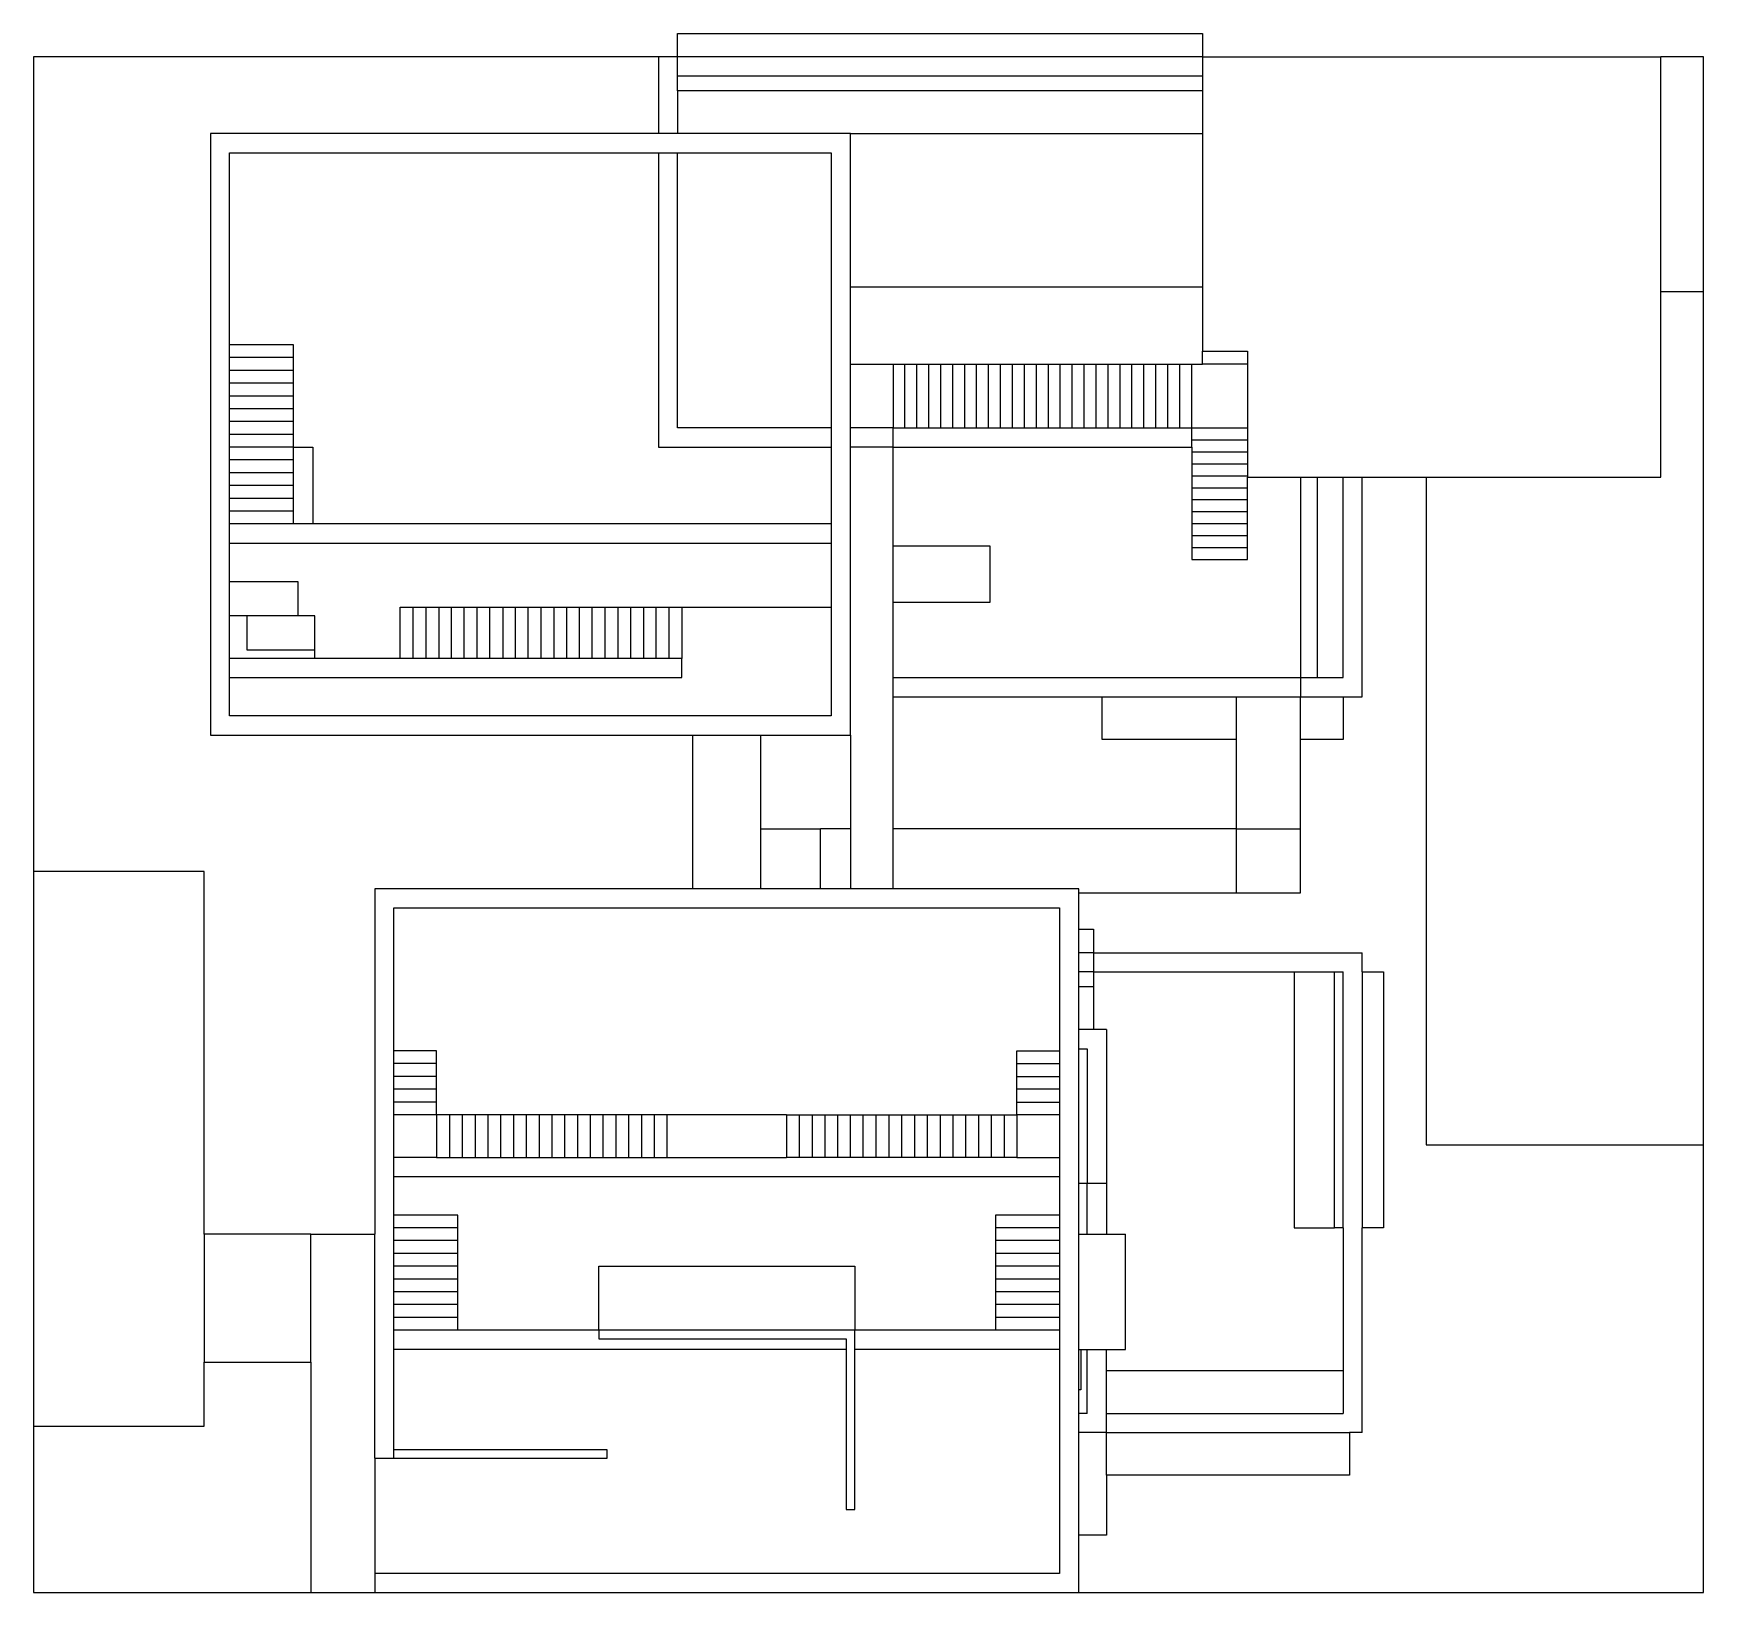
# Model space of a CAD drawing. Extents: x -19948 to 19202, y -18199 to 18351.
import ezdxf

# ---------------------------------------------------------------- set-up
doc = ezdxf.new("R2010")
doc.units = 0
doc.layers.get('0').update_dxf_attribs({"linetype": 'CONTINUOUS'})
doc.layers.add('SECTIONCUTEDGES', color=7, linetype='CONTINUOUS')

msp = doc.modelspace()

# ---------------------------------------------------------------- linework, layer by layer
for p, q in [((-4848, 18351), (7452, 18351)), ((-4848, 17801), (-4848, 18351)), ((7452, 18351), (7452, 17801)), ((-5298, 17801), (-19948, 17801)), ((-19948, 17801), (-19948, -1299)), ((-5298, 17801), (-5298, 16001)), ((-4848, 17801), (-5298, 17801)), ((7452, 17801), (-4848, 17801)), ((-4848, 17351), (-4848, 17801)), ((7452, 17801), (7452, 17351)), ((7452, 17801), (18202, 17801)), ((18202, 12301), (18202, 17801)), ((19202, 17801), (18202, 17801)), ((19202, 12301), (19202, 17801)), ((7452, 17351), (-4848, 17351)), ((-4848, 17001), (-4848, 17351)), ((7452, 17351), (7452, 17001)), ((7452, 17001), (-4848, 17001)), ((-4848, 17001), (-4848, 16001)), ((7452, 17001), (7452, 16001)), ((-798, 16001), (7452, 16001)), ((7452, 16001), (7452, 12401)), ((-5298, 15551), (-5298, 8651)), ((-4848, 9101), (-4848, 15551)), ((7452, 12401), (-798, 12401)), ((7452, 12401), (7452, 10901)), ((18202, 12301), (19202, 12301)), ((18202, 7951), (18202, 12301)), ((19202, -7699), (19202, 12301)), ((-13848, 11051), (-15348, 11051)), ((-13848, 10751), (-13848, 11051)), ((-13848, 10751), (-15348, 10751)), ((-13848, 10451), (-13848, 10751)), ((-798, 10601), (202, 10601)), ((202, 10601), (202, 9101)), ((202, 10601), (482, 10601)), ((482, 9101), (482, 10601)), ((482, 10601), (762, 10601)), ((762, 9101), (762, 10601)), ((762, 10601), (1042, 10601)), ((1042, 9101), (1042, 10601)), ((1042, 10601), (1322, 10601)), ((1322, 9101), (1322, 10601)), ((1322, 10601), (1602, 10601)), ((1602, 9101), (1602, 10601)), ((1602, 10601), (1882, 10601)), ((1882, 9101), (1882, 10601)), ((1882, 10601), (2162, 10601)), ((2162, 9101), (2162, 10601)), ((2162, 10601), (2442, 10601)), ((2442, 9101), (2442, 10601)), ((2442, 10601), (2722, 10601)), ((2722, 9101), (2722, 10601)), ((2722, 10601), (3002, 10601)), ((3002, 9101), (3002, 10601)), ((3002, 10601), (3282, 10601)), ((3282, 9101), (3282, 10601)), ((3282, 10601), (3562, 10601)), ((3562, 9101), (3562, 10601)), ((3562, 10601), (3842, 10601)), ((3842, 9101), (3842, 10601)), ((3842, 10601), (4122, 10601)), ((4122, 9101), (4122, 10601)), ((4122, 10601), (4402, 10601)), ((4402, 9101), (4402, 10601)), ((4402, 10601), (4682, 10601)), ((4682, 9101), (4682, 10601)), ((4682, 10601), (4962, 10601)), ((4962, 9101), (4962, 10601)), ((4962, 10601), (5242, 10601)), ((5242, 9101), (5242, 10601)), ((5242, 10601), (5522, 10601)), ((5522, 9101), (5522, 10601)), ((5522, 10601), (5802, 10601)), ((5802, 9101), (5802, 10601)), ((5802, 10601), (6082, 10601)), ((6082, 9101), (6082, 10601)), ((6082, 10601), (6362, 10601)), ((6362, 9101), (6362, 10601)), ((6362, 10601), (6642, 10601)), ((6642, 9101), (6642, 10601)), ((6642, 10601), (6922, 10601)), ((6922, 9101), (6922, 10601)), ((6922, 10601), (7202, 10601)), ((7202, 9101), (7202, 10601)), ((7202, 10601), (7452, 10601)), ((7452, 10601), (7452, 10901)), ((7452, 10901), (8514, 10901)), ((8514, 10601), (7452, 10601)), ((8514, 10901), (8514, 10601)), ((8514, 10601), (8514, 9101)), ((-13848, 10451), (-15348, 10451)), ((-13848, 10151), (-13848, 10451)), ((-13848, 10151), (-15348, 10151)), ((-13848, 9851), (-15348, 9851)), ((-13848, 9851), (-13848, 10151)), ((-13848, 9551), (-13848, 9851)), ((-13848, 9551), (-15348, 9551)), ((-13848, 9251), (-13848, 9551)), ((-13848, 9251), (-15348, 9251)), ((-13848, 8951), (-13848, 9251)), ((-1248, 9101), (-4848, 9101)), ((202, 9101), (-798, 9101)), ((202, 8651), (202, 9101)), ((202, 9101), (482, 9101)), ((482, 9101), (762, 9101)), ((762, 9101), (1042, 9101)), ((1042, 9101), (1322, 9101)), ((1322, 9101), (1602, 9101)), ((1602, 9101), (1882, 9101)), ((1882, 9101), (2162, 9101)), ((2162, 9101), (2442, 9101)), ((2442, 9101), (2722, 9101)), ((2722, 9101), (3002, 9101)), ((3002, 9101), (3282, 9101)), ((3282, 9101), (3562, 9101)), ((3562, 9101), (3842, 9101)), ((3842, 9101), (4122, 9101)), ((4122, 9101), (4402, 9101)), ((4402, 9101), (4682, 9101)), ((4682, 9101), (4962, 9101)), ((4962, 9101), (5242, 9101)), ((5242, 9101), (5522, 9101)), ((5522, 9101), (5802, 9101)), ((5802, 9101), (6082, 9101)), ((6082, 9101), (6362, 9101)), ((6362, 9101), (6642, 9101)), ((6642, 9101), (6922, 9101)), ((6922, 9101), (7202, 9101)), ((7202, 9101), (8514, 9101)), ((7202, 8821), (7202, 9101)), ((8514, 9101), (8514, 8821)), ((-13848, 8951), (-15348, 8951)), ((-13848, 8651), (-15348, 8651)), ((-13848, 8651), (-13848, 8951)), ((-13848, 8651), (-13398, 8651)), ((-13848, 8351), (-13848, 8651)), ((-13398, 8651), (-13398, 6851)), ((-5298, 8651), (-1248, 8651)), ((202, 8651), (-798, 8651)), ((202, 8651), (7202, 8651)), ((202, 6333), (202, 8651)), ((7202, 8821), (8514, 8821)), ((7202, 8651), (7202, 8821)), ((7202, 8651), (7202, 8541)), ((8514, 8821), (8514, 8541)), ((-13848, 8351), (-15348, 8351)), ((-13848, 8051), (-13848, 8351)), ((7202, 8541), (7202, 8261)), ((7202, 8541), (8514, 8541)), ((7202, 8261), (8514, 8261)), ((7202, 8261), (7202, 7981)), ((8514, 8541), (8514, 8261)), ((8514, 8261), (8514, 7981)), ((-13848, 8051), (-15348, 8051)), ((-13848, 7751), (-13848, 8051)), ((7202, 7981), (7202, 7701)), ((7202, 7981), (8514, 7981)), ((8514, 7981), (8514, 7951)), ((8514, 7701), (8514, 7951)), ((8514, 7951), (9752, 7951)), ((9752, 7951), (9752, 3251)), ((9752, 7951), (10152, 7951)), ((10152, 3251), (10152, 7951)), ((10152, 7951), (10752, 7951)), ((10752, 3251), (10752, 7951)), ((10752, 7951), (11202, 7951)), ((11202, 2801), (11202, 7951)), ((11202, 7951), (12702, 7951)), ((12702, 7951), (12702, -7699)), ((12702, 7951), (18202, 7951)), ((-13848, 7751), (-15348, 7751)), ((-13848, 7451), (-15348, 7451)), ((-13848, 7451), (-13848, 7751)), ((-13848, 7151), (-13848, 7451)), ((7202, 7701), (8514, 7701)), ((7202, 7701), (7202, 7421)), ((8514, 7421), (8514, 7701)), ((-13848, 7151), (-15348, 7151)), ((-13848, 6851), (-13848, 7151)), ((7202, 7421), (8514, 7421)), ((7202, 7421), (7202, 7141)), ((7202, 7141), (7202, 6861)), ((7202, 7141), (8514, 7141)), ((8514, 7141), (8514, 7421)), ((8514, 6861), (8514, 7141)), ((-13848, 6851), (-15348, 6851)), ((-13398, 6851), (-13848, 6851)), ((-1248, 6851), (-13398, 6851)), ((7202, 6861), (7202, 6581)), ((7202, 6861), (8514, 6861)), ((8514, 6581), (8514, 6861)), ((-15348, 6401), (-1248, 6401)), ((2482, 6333), (202, 6333)), ((202, 5021), (202, 6333)), ((2482, 5021), (2482, 6333)), ((7202, 6581), (7202, 6301)), ((7202, 6581), (8514, 6581)), ((7202, 6301), (7202, 6021)), ((7202, 6301), (8514, 6301)), ((8514, 6301), (8514, 6581)), ((8514, 6021), (8514, 6301)), ((7202, 6021), (8514, 6021)), ((-15348, 5501), (-13748, 5501)), ((-13748, 5501), (-13748, 4701)), ((-14948, 4701), (-15348, 4701)), ((-14948, 4701), (-14948, 3901)), ((-13748, 4701), (-14948, 4701)), ((-13348, 4701), (-13748, 4701)), ((-13348, 3901), (-13348, 4701)), ((-11348, 3701), (-11348, 4901)), ((-11348, 4901), (-11048, 4901)), ((-11048, 4901), (-10748, 4901)), ((-11048, 3701), (-11048, 4901)), ((-10748, 4901), (-10448, 4901)), ((-10748, 4901), (-10748, 3701)), ((-10448, 4901), (-10148, 4901)), ((-10448, 4901), (-10448, 3701)), ((-10148, 4901), (-9848, 4901)), ((-10148, 3701), (-10148, 4901)), ((-9848, 4901), (-9548, 4901)), ((-9848, 3701), (-9848, 4901)), ((-9548, 4901), (-9248, 4901)), ((-9548, 3701), (-9548, 4901)), ((-9248, 4901), (-8948, 4901)), ((-9248, 3701), (-9248, 4901)), ((-8948, 4901), (-8648, 4901)), ((-8948, 4901), (-8948, 3701)), ((-8648, 4901), (-8348, 4901)), ((-8648, 3701), (-8648, 4901)), ((-8348, 4901), (-8048, 4901)), ((-8348, 3701), (-8348, 4901)), ((-8048, 4901), (-7748, 4901)), ((-8048, 3701), (-8048, 4901)), ((-7748, 4901), (-7448, 4901)), ((-7748, 4901), (-7748, 3701)), ((-7448, 4901), (-7148, 4901)), ((-7448, 3701), (-7448, 4901)), ((-7148, 4901), (-6848, 4901)), ((-7148, 3701), (-7148, 4901)), ((-6848, 4901), (-6548, 4901)), ((-6848, 3701), (-6848, 4901)), ((-6548, 4901), (-6248, 4901)), ((-6548, 3701), (-6548, 4901)), ((-6248, 4901), (-5948, 4901)), ((-6248, 4901), (-6248, 3701)), ((-5948, 4901), (-5648, 4901)), ((-5948, 3701), (-5948, 4901)), ((-5648, 4901), (-5348, 4901)), ((-5648, 4901), (-5648, 3701)), ((-5348, 4901), (-5048, 4901)), ((-5348, 3701), (-5348, 4901)), ((-5048, 4901), (-4748, 4901)), ((-5048, 3701), (-5048, 4901)), ((-4748, 4901), (-1248, 4901)), ((-4748, 4901), (-4748, 3701)), ((202, 5021), (2482, 5021)), ((202, 3251), (202, 5021)), ((-13348, 3701), (-15348, 3701)), ((-14948, 3901), (-13348, 3901)), ((-13348, 3701), (-13348, 3901)), ((-11348, 3701), (-13348, 3701)), ((-11048, 3701), (-11348, 3701)), ((-10748, 3701), (-11048, 3701)), ((-10448, 3701), (-10748, 3701)), ((-10148, 3701), (-10448, 3701)), ((-9848, 3701), (-10148, 3701)), ((-9548, 3701), (-9848, 3701)), ((-9248, 3701), (-9548, 3701)), ((-8948, 3701), (-9248, 3701)), ((-8648, 3701), (-8948, 3701)), ((-8348, 3701), (-8648, 3701)), ((-8048, 3701), (-8348, 3701)), ((-7748, 3701), (-8048, 3701)), ((-7448, 3701), (-7748, 3701)), ((-7148, 3701), (-7448, 3701)), ((-6848, 3701), (-7148, 3701)), ((-6548, 3701), (-6848, 3701)), ((-6248, 3701), (-6548, 3701)), ((-5948, 3701), (-6248, 3701)), ((-5648, 3701), (-5948, 3701)), ((-5348, 3701), (-5648, 3701)), ((-5048, 3701), (-5348, 3701)), ((-4748, 3701), (-5048, 3701)), ((-4748, 3251), (-4748, 3701)), ((-15348, 3251), (-4748, 3251)), ((202, 3251), (9752, 3251)), ((202, 2801), (202, 3251)), ((9752, 3251), (9752, 2801)), ((9752, 3251), (10152, 3251)), ((10152, 3251), (10752, 3251)), ((202, 2801), (5102, 2801)), ((202, -299), (202, 2801)), ((5102, 1801), (5102, 2801)), ((5102, 2801), (8252, 2801)), ((8252, 2801), (9752, 2801)), ((8252, 1801), (8252, 2801)), ((9752, 2801), (10752, 2801)), ((9752, 1801), (9752, 2801)), ((10752, 2801), (11202, 2801)), ((10752, 2801), (10752, 1801)), ((-4497, 1901), (-4497, -1699)), ((-2897, -299), (-2897, 1901)), ((-798, 1901), (-798, -299)), ((8252, 1801), (5102, 1801)), ((8252, -299), (8252, 1801)), ((10752, 1801), (9752, 1801)), ((9752, -299), (9752, 1801)), ((-2897, -299), (-1498, -299)), ((-2897, -1699), (-2897, -299)), ((-1498, -1699), (-1498, -299)), ((-798, -299), (-1498, -299)), ((-798, -299), (-798, -1699)), ((8252, -299), (202, -299)), ((202, -1699), (202, -299)), ((8252, -299), (9752, -299)), ((8252, -1799), (8252, -299)), ((9752, -1799), (9752, -299)), ((-19948, -1299), (-19948, -14299)), ((-15948, -1299), (-19948, -1299)), ((-15948, -9799), (-15948, -1299)), ((4553, -1799), (8252, -1799)), ((8252, -1799), (9752, -1799)), ((4553, -2649), (4902, -2649)), ((4902, -2649), (4902, -3199)), ((4902, -3199), (4553, -3199)), ((4902, -3199), (4902, -3649)), ((4902, -3199), (11202, -3199)), ((11202, -3649), (11202, -3199)), ((4902, -3649), (4553, -3649)), ((4902, -3649), (9602, -3649)), ((4902, -3649), (4902, -3999)), ((9602, -3649), (10552, -3649)), ((9602, -3649), (9602, -9649)), ((10552, -3649), (10752, -3649)), ((10552, -9649), (10552, -3649)), ((10752, -9649), (10752, -3649)), ((11202, -3649), (11702, -3649)), ((11202, -3649), (11202, -9649)), ((11702, -3649), (11702, -9649)), ((4902, -3999), (4553, -3999)), ((4902, -3999), (4902, -4999)), ((4902, -4999), (4553, -4999)), ((5202, -4999), (4902, -4999)), ((5202, -4999), (5202, -8599)), ((4553, -5449), (4752, -5449)), ((4752, -5449), (4752, -8599)), ((-10497, -5499), (-11497, -5499)), ((-10497, -5799), (-11497, -5799)), ((-10497, -5799), (-10497, -5499)), ((-10497, -6099), (-10497, -5799)), ((3103, -5499), (4103, -5499)), ((3103, -5799), (3103, -5499)), ((3103, -5799), (4103, -5799)), ((3103, -6099), (3103, -5799)), ((-10497, -6099), (-11497, -6099)), ((-10497, -6399), (-10497, -6099)), ((3103, -6099), (4103, -6099)), ((3103, -6399), (3103, -6099)), ((-10497, -6399), (-11497, -6399)), ((-10497, -6699), (-10497, -6399)), ((4103, -6399), (3103, -6399)), ((3103, -6699), (3103, -6399)), ((-10497, -6699), (-11497, -6699)), ((-10497, -6999), (-11497, -6999)), ((-10497, -6999), (-10497, -6699)), ((-10197, -6999), (-10497, -6999)), ((-10497, -6999), (-10497, -7999)), ((-9897, -6999), (-10197, -6999)), ((-10197, -6999), (-10197, -7999)), ((-9597, -6999), (-9897, -6999)), ((-9897, -6999), (-9897, -7999)), ((-9297, -6999), (-9597, -6999)), ((-9597, -6999), (-9597, -7999)), ((-8997, -6999), (-9297, -6999)), ((-9297, -6999), (-9297, -7999)), ((-8697, -6999), (-8997, -6999)), ((-8997, -6999), (-8997, -7999)), ((-8397, -6999), (-8697, -6999)), ((-8697, -6999), (-8697, -7999)), ((-8097, -6999), (-8397, -6999)), ((-8397, -6999), (-8397, -7999)), ((-7797, -6999), (-8097, -6999)), ((-8097, -6999), (-8097, -7999)), ((-7497, -6999), (-7797, -6999)), ((-7797, -6999), (-7797, -7999)), ((-7197, -6999), (-7497, -6999)), ((-7497, -6999), (-7497, -7999)), ((-6897, -6999), (-7197, -6999)), ((-7197, -6999), (-7197, -7999)), ((-6597, -6999), (-6897, -6999)), ((-6897, -6999), (-6897, -7999)), ((-6297, -6999), (-6597, -6999)), ((-6597, -6999), (-6597, -7999)), ((-5997, -6999), (-6297, -6999)), ((-6297, -6999), (-6297, -7999)), ((-5697, -6999), (-5997, -6999)), ((-5997, -6999), (-5997, -7999)), ((-5397, -6999), (-5697, -6999)), ((-5697, -6999), (-5697, -7999)), ((-5097, -6999), (-5397, -6999)), ((-5397, -6999), (-5397, -7999)), ((-2297, -6999), (-5097, -6999)), ((-5097, -6999), (-5097, -7999)), ((-2297, -6999), (-2297, -7999)), ((-2297, -6999), (-1997, -6999)), ((-1997, -6999), (-1997, -7999)), ((-1997, -6999), (-1697, -6999)), ((-1697, -6999), (-1397, -6999)), ((-1697, -6999), (-1697, -7999)), ((-1397, -6999), (-1097, -6999)), ((-1397, -6999), (-1397, -7999)), ((-1097, -6999), (-797, -6999)), ((-1097, -6999), (-1097, -7999)), ((-797, -6999), (-497, -6999)), ((-797, -7999), (-797, -6999)), ((-497, -6999), (-197, -6999)), ((-497, -7999), (-497, -6999)), ((-197, -6999), (103, -6999)), ((-197, -7999), (-197, -6999)), ((103, -6999), (403, -6999)), ((103, -6999), (103, -7999)), ((403, -6999), (703, -6999)), ((403, -6999), (403, -7999)), ((703, -6999), (1003, -6999)), ((703, -6999), (703, -7999)), ((1003, -6999), (1003, -7999)), ((1003, -6999), (1303, -6999)), ((1303, -6999), (1603, -6999)), ((1303, -6999), (1303, -7999)), ((1603, -6999), (1903, -6999)), ((1603, -6999), (1603, -7999)), ((1903, -6999), (2203, -6999)), ((1903, -6999), (1903, -7999)), ((2203, -6999), (2503, -6999)), ((2203, -6999), (2203, -7999)), ((2503, -6999), (2803, -6999)), ((2503, -6999), (2503, -7999)), ((2803, -6999), (3103, -6999)), ((2803, -6999), (2803, -7999)), ((3103, -6699), (4103, -6699)), ((3103, -6999), (3103, -6699)), ((4103, -6999), (3103, -6999)), ((3103, -6999), (3103, -7999)), ((12702, -7699), (19202, -7699)), ((19202, -18199), (19202, -7699)), ((-10497, -7999), (-11497, -7999)), ((-10497, -7999), (-10197, -7999)), ((-10197, -7999), (-9897, -7999)), ((-9897, -7999), (-9597, -7999)), ((-9597, -7999), (-9297, -7999)), ((-9297, -7999), (-8997, -7999)), ((-8997, -7999), (-8697, -7999)), ((-8697, -7999), (-8397, -7999)), ((-8397, -7999), (-8097, -7999)), ((-8097, -7999), (-7797, -7999)), ((-7797, -7999), (-7497, -7999)), ((-7497, -7999), (-7197, -7999)), ((-7197, -7999), (-6897, -7999)), ((-6897, -7999), (-6597, -7999)), ((-6597, -7999), (-6297, -7999)), ((-6297, -7999), (-5997, -7999)), ((-5997, -7999), (-5697, -7999)), ((-5697, -7999), (-5397, -7999)), ((-5397, -7999), (-5097, -7999)), ((-5097, -7999), (-2297, -7999)), ((-1997, -7999), (-2297, -7999)), ((-1697, -7999), (-1997, -7999)), ((-1397, -7999), (-1697, -7999)), ((-1097, -7999), (-1397, -7999)), ((-797, -7999), (-1097, -7999)), ((-497, -7999), (-797, -7999)), ((-197, -7999), (-497, -7999)), ((103, -7999), (-197, -7999)), ((403, -7999), (103, -7999)), ((703, -7999), (403, -7999)), ((1003, -7999), (703, -7999)), ((1303, -7999), (1003, -7999)), ((1603, -7999), (1303, -7999)), ((1903, -7999), (1603, -7999)), ((2203, -7999), (1903, -7999)), ((2503, -7999), (2203, -7999)), ((2803, -7999), (2503, -7999)), ((3103, -7999), (2803, -7999)), ((3103, -7999), (4103, -7999)), ((4103, -8449), (-11497, -8449)), ((4553, -8599), (4752, -8599)), ((4752, -9799), (4752, -8599)), ((4752, -8599), (5202, -8599)), ((5202, -8599), (5202, -9799)), ((-9997, -9349), (-11497, -9349)), ((-9997, -9649), (-9997, -9349)), ((2603, -9349), (2603, -9649)), ((4103, -9349), (2603, -9349)), ((-9997, -9649), (-11497, -9649)), ((-9997, -9949), (-9997, -9649)), ((4103, -9649), (2603, -9649)), ((2603, -9649), (2603, -9949)), ((9602, -9649), (10552, -9649)), ((10752, -9649), (10552, -9649)), ((10752, -9649), (10752, -12999)), ((11202, -14449), (11202, -9649)), ((11702, -9649), (11202, -9649)), ((-13447, -9799), (-11947, -9799)), ((-9997, -9949), (-11497, -9949)), ((-9997, -10249), (-9997, -9949)), ((4103, -9949), (2603, -9949)), ((2603, -9949), (2603, -10249)), ((4553, -9799), (4752, -9799)), ((4752, -9799), (5202, -9799)), ((5202, -9799), (5653, -9799)), ((5653, -12499), (5653, -9799)), ((-9997, -10249), (-11497, -10249)), ((-9997, -10549), (-11497, -10549)), ((-9997, -10549), (-9997, -10249)), ((-9997, -10849), (-9997, -10549)), ((-6697, -10549), (-697, -10549)), ((-6697, -12049), (-6697, -10549)), ((-697, -10549), (-697, -12049)), ((2603, -10249), (2603, -10549)), ((4103, -10249), (2603, -10249)), ((2603, -10549), (2603, -10849)), ((4103, -10549), (2603, -10549)), ((-9997, -10849), (-11497, -10849)), ((-9997, -11149), (-9997, -10849)), ((4103, -10849), (2603, -10849)), ((2603, -10849), (2603, -11149)), ((-9997, -11149), (-11497, -11149)), ((-9997, -11449), (-9997, -11149)), ((4103, -11149), (2603, -11149)), ((2603, -11149), (2603, -11449)), ((-9997, -11449), (-11497, -11449)), ((-9997, -11749), (-9997, -11449)), ((2603, -11449), (2603, -11749)), ((4103, -11449), (2603, -11449)), ((-9997, -11749), (-11497, -11749)), ((-9997, -12049), (-11497, -12049)), ((-9997, -12049), (-9997, -11749)), ((-6697, -12049), (-9997, -12049)), ((-697, -12049), (-6697, -12049)), ((-6697, -12049), (-6697, -12249)), ((2603, -12049), (-697, -12049)), ((-697, -12499), (-697, -12049)), ((4103, -11749), (2603, -11749)), ((2603, -11749), (2603, -12049)), ((4103, -12049), (2603, -12049)), ((-897, -12499), (-11497, -12499)), ((-6697, -12249), (-897, -12249)), ((-897, -12249), (-897, -12499)), ((-897, -12499), (-897, -16249)), ((4103, -12499), (-697, -12499)), ((-697, -16249), (-697, -12499)), ((4553, -12499), (4602, -12499)), ((4602, -12499), (4602, -13449)), ((4602, -12499), (4752, -12499)), ((4752, -13999), (4752, -12499)), ((4752, -12499), (5202, -12499)), ((5202, -12999), (5202, -12499)), ((5202, -12499), (5653, -12499)), ((-15948, -14299), (-15948, -12799)), ((-13447, -12799), (-13447, -18199)), ((10752, -12999), (5202, -12999)), ((5202, -13999), (5202, -12999)), ((10752, -12999), (10752, -13999)), ((4602, -13449), (4553, -13449)), ((4752, -13999), (4553, -13999)), ((5202, -13999), (10752, -13999)), ((5202, -14449), (5202, -13999)), ((-19948, -14299), (-15948, -14299)), ((-19948, -14299), (-19948, -18199)), ((5202, -14449), (4553, -14449)), ((5202, -15449), (5202, -14449)), ((5202, -14449), (10902, -14449)), ((10902, -14449), (10902, -15449)), ((11202, -14449), (10902, -14449)), ((-6497, -14849), (-11497, -14849)), ((-6497, -15049), (-6497, -14849)), ((-11947, -15049), (-11947, -17749)), ((-11497, -15049), (-6497, -15049)), ((10902, -15449), (5202, -15449)), ((5202, -15449), (5202, -16849)), ((-897, -16249), (-697, -16249)), ((5202, -16849), (4553, -16849)), ((-19948, -18199), (-13447, -18199)), ((-13447, -18199), (-11947, -18199)), ((4553, -18199), (19202, -18199))]:
    msp.add_line(p, q)
at = {"layer": 'SECTIONCUTEDGES'}
for p, q in [((-15798, 16001), (-15798, 1901)), ((-5298, 16001), (-15798, 16001)), ((-4848, 16001), (-5298, 16001)), ((-798, 16001), (-4848, 16001)), ((-798, 12401), (-798, 16001)), ((-15348, 15551), (-5298, 15551)), ((-15348, 11051), (-15348, 15551)), ((-5298, 15551), (-4848, 15551)), ((-4848, 15551), (-1248, 15551)), ((-1248, 15551), (-1248, 9101)), ((-798, 10601), (-798, 12401)), ((-15348, 10751), (-15348, 11051)), ((-15348, 10451), (-15348, 10751)), ((-798, 9101), (-798, 10601)), ((-15348, 10151), (-15348, 10451)), ((-15348, 9851), (-15348, 10151)), ((-15348, 9551), (-15348, 9851)), ((-15348, 9251), (-15348, 9551)), ((-15348, 8951), (-15348, 9251)), ((-1248, 9101), (-1248, 8651)), ((-798, 8651), (-798, 9101)), ((-15348, 8651), (-15348, 8951)), ((-15348, 8351), (-15348, 8651)), ((-1248, 8651), (-1248, 6851)), ((-798, 4901), (-798, 8651)), ((-15348, 8051), (-15348, 8351)), ((-15348, 7751), (-15348, 8051)), ((-15348, 7451), (-15348, 7751)), ((-15348, 7151), (-15348, 7451)), ((-15348, 6851), (-15348, 7151)), ((-15348, 6401), (-15348, 6851)), ((-1248, 6851), (-1248, 6401)), ((-15348, 5501), (-15348, 6401)), ((-1248, 6401), (-1248, 4901)), ((-15348, 4701), (-15348, 5501)), ((-15348, 3701), (-15348, 4701)), ((-1248, 4901), (-1248, 2351)), ((-798, 4651), (-798, 4901)), ((-798, 1901), (-798, 4651)), ((-15348, 3251), (-15348, 3701)), ((-15348, 2351), (-15348, 3251)), ((-4497, 2351), (-15348, 2351)), ((-2897, 2351), (-4497, 2351)), ((-1248, 2351), (-2897, 2351)), ((-15798, 1901), (-4497, 1901)), ((-4497, 1901), (-2897, 1901)), ((-2897, 1901), (-798, 1901)), ((-11947, -1699), (-11947, -8449)), ((-4497, -1699), (-11947, -1699)), ((-2897, -1699), (-4497, -1699)), ((-1498, -1699), (-2897, -1699)), ((-798, -1699), (-1498, -1699)), ((202, -1699), (-798, -1699)), ((4553, -1699), (202, -1699)), ((4553, -1799), (4553, -1699)), ((4553, -2649), (4553, -1799)), ((-11497, -2149), (4103, -2149)), ((-11497, -5499), (-11497, -2149)), ((4103, -2149), (4103, -5499)), ((4553, -3199), (4553, -2649)), ((4553, -3649), (4553, -3199)), ((4553, -3999), (4553, -3649)), ((4553, -4999), (4553, -3999)), ((4553, -5449), (4553, -4999)), ((4553, -8449), (4553, -5449)), ((-11497, -5799), (-11497, -5499)), ((-11497, -6099), (-11497, -5799)), ((4103, -5499), (4103, -5799)), ((4103, -5799), (4103, -6099)), ((-11497, -6399), (-11497, -6099)), ((4103, -6099), (4103, -6399)), ((-11497, -6699), (-11497, -6399)), ((4103, -6399), (4103, -6699)), ((-11497, -6999), (-11497, -6699)), ((-11497, -7999), (-11497, -6999)), ((4103, -6699), (4103, -6999)), ((4103, -6999), (4103, -7999)), ((-11497, -8449), (-11497, -7999)), ((4103, -7999), (4103, -8449)), ((-11947, -8449), (-11947, -9799)), ((-11497, -9349), (-11497, -8449)), ((4103, -8449), (4103, -9349)), ((4553, -8599), (4553, -8449)), ((4553, -9799), (4553, -8599)), ((-11497, -9649), (-11497, -9349)), ((4103, -9349), (4103, -9649)), ((-11497, -9949), (-11497, -9649)), ((4103, -9649), (4103, -9949)), ((-13447, -9799), (-15948, -9799)), ((-15948, -9799), (-15948, -12799)), ((-13447, -12799), (-13447, -9799)), ((-11947, -15049), (-11947, -9799)), ((-11497, -10249), (-11497, -9949)), ((4103, -9949), (4103, -10249)), ((4553, -12499), (4553, -9799)), ((-11497, -10549), (-11497, -10249)), ((-11497, -10849), (-11497, -10549)), ((4103, -10249), (4103, -10549)), ((4103, -10549), (4103, -10849)), ((-11497, -11149), (-11497, -10849)), ((4103, -10849), (4103, -11149)), ((-11497, -11449), (-11497, -11149)), ((4103, -11149), (4103, -11449)), ((-11497, -11749), (-11497, -11449)), ((4103, -11449), (4103, -11749)), ((-11497, -12049), (-11497, -11749)), ((-11497, -12499), (-11497, -12049)), ((4103, -11749), (4103, -12049)), ((4103, -12049), (4103, -12499)), ((-11497, -14849), (-11497, -12499)), ((4103, -12499), (4103, -17749)), ((4553, -13449), (4553, -12499)), ((-15948, -12799), (-13447, -12799)), ((4553, -13999), (4553, -13449)), ((4553, -14449), (4553, -13999)), ((4553, -16849), (4553, -14449)), ((-11497, -15049), (-11497, -14849)), ((-11947, -15049), (-11497, -15049)), ((4553, -18199), (4553, -16849)), ((4103, -17749), (-11947, -17749)), ((-11947, -17749), (-11947, -18199)), ((-11947, -18199), (4553, -18199))]:
    msp.add_line(p, q, dxfattribs=at)

doc.saveas('drawing.dxf')
